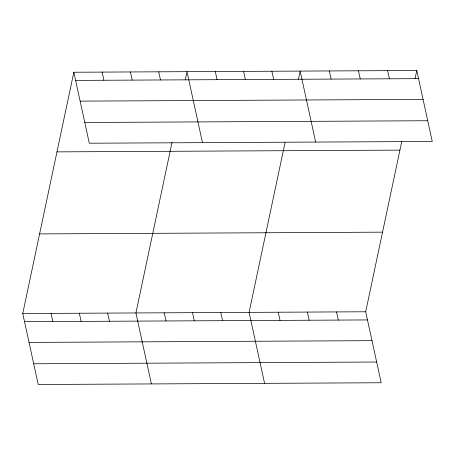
<?xml version="1.0" encoding="UTF-8"?>
<svg xmlns="http://www.w3.org/2000/svg" width="455" height="455" viewBox="0 0 455 455"><rect width="100%" height="100%" fill="white"/><g stroke="black" fill="none" stroke-linecap="round" stroke-linejoin="round"><path stroke-width="0.68" d="M401.81 141.198L365.695 311.777L381.171 382.752L38.226 384.503L22.75 313.529L73.829 72.248L416.774 70.497L432.25 141.471L89.305 143.223L73.829 72.248M172.036 142.369L135.92 312.955L151.396 383.929M185.259 79.904L186.999 71.668L202.475 142.643M285.063 142.478L249.095 312.375L264.571 383.349M298.429 79.329L300.175 71.094L315.651 142.062M415.034 78.732L416.774 70.497M75.604 80.404L418.554 78.647M80.125 101.129L423.07 99.378M84.784 122.492L427.728 120.74M56.972 151.873L399.917 150.122M39.608 233.91L382.553 232.158M22.75 313.529L365.695 311.777M24.53 321.685L367.475 319.933M29.046 342.416L371.997 340.664M33.704 363.772L376.649 362.021M387.626 70.644L389.4 78.8M358.472 70.792L360.252 78.948M329.323 70.94L331.103 79.096M336.546 311.925L338.321 320.081M271.88 71.236L273.66 79.392M307.398 312.079L309.173 320.229M243.59 71.378L245.364 79.534M278.244 312.227L280.024 320.377M215.295 71.526L217.075 79.676M220.8 312.517L222.58 320.673M158.71 71.816L160.484 79.966M192.511 312.665L194.285 320.815M130.414 71.958L132.195 80.114M164.215 312.807L165.995 320.963M102.125 72.1L103.899 80.256M107.63 313.097L109.405 321.253M79.335 313.239L81.115 321.395M51.045 313.387L52.82 321.543"/></g></svg>
